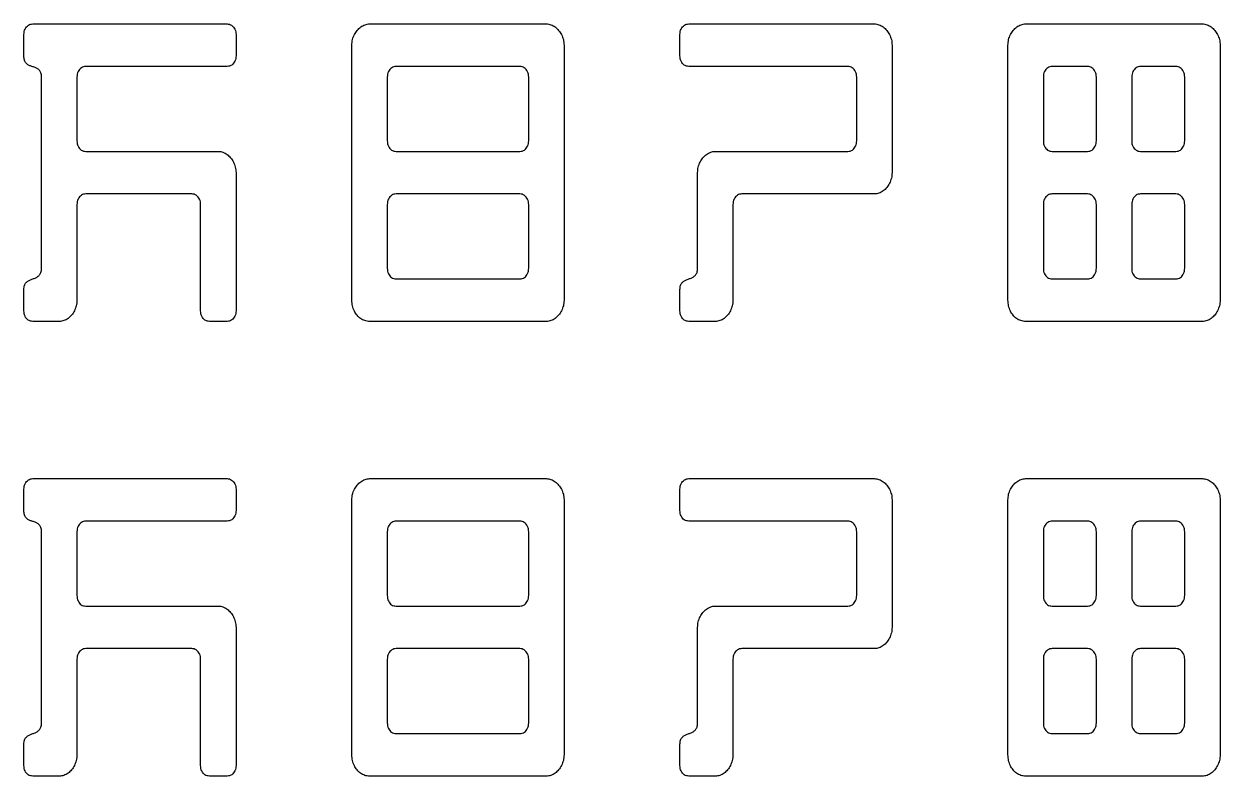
# Model space of a CAD drawing. Extents: x 7.2 to 83.4, y 7.2 to 40.5.
# Drawn here: x 45.7 to 54.49, y 17.75 to 23.28 of the extents above; entities that cross this region are included whole.
import ezdxf

# ---------------------------------------------------------------- set-up
doc = ezdxf.new("R2010")
doc.units = 0
doc.layers.add('Layer_1', color=7, linetype='CONTINUOUS')

msp = doc.modelspace()

# ---------------------------------------------------------------- linework, layer by layer
at = {"layer": 'Layer_1', "color": 7}
for p, q in [((45.766274, 23.276773), (47.195016, 23.276773)), ((48.241903, 23.276773), (49.540759, 23.276773)), ((50.587631, 23.276773), (51.95143, 23.276773)), ((53.063258, 23.276773), (54.362116, 23.276773)), ((45.701338, 23.042401), (45.701338, 23.198649)), ((47.259951, 23.198647), (47.259951, 23.042397)), ((48.112027, 21.245519), (48.112027, 23.120522)), ((49.67065, 23.120522), (49.67065, 21.245519)), ((50.522695, 23.042399), (50.522695, 23.198649)), ((52.081321, 23.120522), (52.081321, 22.183021)), ((52.933381, 21.245519), (52.933381, 23.120522)), ((54.492005, 23.120522), (54.492005, 21.245519)), ((47.195006, 22.964271), (46.15592, 22.964271)), ((49.345942, 22.964275), (48.43674, 22.964275)), ((51.756613, 22.964276), (50.587644, 22.964276)), ((53.517867, 22.964275), (53.258097, 22.964275)), ((54.167299, 22.964275), (53.907529, 22.964275)), ((45.83123, 21.479896), (45.83123, 22.886149)), ((46.090984, 22.886147), (46.090984, 22.417396)), ((48.371805, 22.886151), (48.371805, 22.4174)), ((49.410878, 22.417398), (49.410878, 22.886149)), ((51.821548, 22.417399), (51.821548, 22.88615)), ((53.193162, 22.886151), (53.193162, 22.4174)), ((53.582805, 22.417398), (53.582805, 22.886149)), ((53.842594, 22.886151), (53.842594, 22.4174)), ((54.232235, 22.417398), (54.232235, 22.886149)), ((46.15593, 22.339272), (47.130073, 22.339272)), ((48.436751, 22.339276), (49.345932, 22.339272)), ((50.782458, 22.339273), (51.7566, 22.339273)), ((53.258108, 22.339276), (53.517857, 22.339272)), ((53.907542, 22.339276), (54.167286, 22.339272)), ((47.259964, 22.183022), (47.259964, 21.167395)), ((50.652582, 21.479896), (50.652582, 22.183023)), ((46.935251, 22.02677), (46.155935, 22.02677)), ((49.345942, 22.026773), (48.43674, 22.026773)), ((51.95143, 22.026769), (50.977287, 22.026769)), ((53.517867, 22.026773), (53.258097, 22.026773)), ((54.167299, 22.026773), (53.907529, 22.026773)), ((46.091, 21.948646), (46.091, 21.24552)), ((47.000186, 21.167392), (47.000186, 21.948644)), ((48.371805, 21.948649), (48.371805, 21.479898)), ((49.410878, 21.479896), (49.410878, 21.948647)), ((50.912352, 21.948645), (50.912352, 21.245519)), ((53.193162, 21.948649), (53.193162, 21.479898)), ((53.582805, 21.479896), (53.582805, 21.948647)), ((53.842594, 21.948649), (53.842594, 21.479898)), ((54.232235, 21.479896), (54.232235, 21.948647)), ((48.436751, 21.401772), (49.345932, 21.40177)), ((53.258108, 21.401772), (53.517857, 21.40177)), ((53.907542, 21.401772), (54.167286, 21.40177)), ((45.701338, 21.167394), (45.701338, 21.323644)), ((50.52269, 21.167394), (50.52269, 21.323644)), ((45.961111, 21.089271), (45.766284, 21.08927)), ((47.195018, 21.089269), (47.065132, 21.089269)), ((49.540759, 21.08927), (48.241903, 21.08927)), ((50.78246, 21.08927), (50.587638, 21.08927)), ((54.362116, 21.08927), (53.063258, 21.08927)), ((45.766274, 19.933308), (47.195016, 19.933308)), ((48.241903, 19.933306), (49.540759, 19.933306)), ((50.587631, 19.933303), (51.95143, 19.933303)), ((53.063258, 19.933306), (54.362116, 19.933306)), ((45.701338, 19.698934), (45.701338, 19.855185)), ((47.259951, 19.855183), (47.259951, 19.698932)), ((50.522695, 19.698929), (50.522695, 19.85518)), ((48.112027, 17.902052), (48.112027, 19.777055)), ((49.67065, 19.777055), (49.67065, 17.902052)), ((52.081321, 19.777053), (52.081321, 18.839551)), ((52.933381, 17.902052), (52.933381, 19.777055)), ((54.492005, 19.777055), (54.492005, 17.902052)), ((47.195006, 19.620807), (46.15592, 19.620807)), ((49.345942, 19.620805), (48.43674, 19.620805)), ((51.756613, 19.620806), (50.587644, 19.620806)), ((53.517867, 19.620805), (53.258097, 19.620805)), ((54.167299, 19.620805), (53.907529, 19.620805)), ((45.83123, 18.136426), (45.83123, 19.542679)), ((46.090984, 19.54268), (46.090984, 19.073929)), ((48.371805, 19.542678), (48.371805, 19.073927)), ((49.410878, 19.073928), (49.410878, 19.542679)), ((51.821548, 19.073929), (51.821548, 19.54268)), ((53.193162, 19.542678), (53.193162, 19.073927)), ((53.582805, 19.073928), (53.582805, 19.542679)), ((53.842594, 19.542678), (53.842594, 19.073927)), ((54.232235, 19.073928), (54.232235, 19.542679)), ((46.15593, 18.995802), (47.130073, 18.995802)), ((48.436751, 18.995801), (49.345932, 18.995802)), ((50.782458, 18.995803), (51.7566, 18.995803)), ((53.258108, 18.995801), (53.517857, 18.995802)), ((53.907542, 18.995801), (54.167286, 18.995802)), ((47.259964, 18.839552), (47.259964, 17.823925)), ((50.652582, 18.136426), (50.652582, 18.839552)), ((46.935251, 18.6833), (46.155935, 18.6833)), ((49.345942, 18.683304), (48.43674, 18.683304)), ((51.95143, 18.6833), (50.977287, 18.6833)), ((53.517867, 18.683304), (53.258097, 18.683304)), ((54.167299, 18.683304), (53.907529, 18.683304)), ((46.091, 18.605173), (46.091, 17.902047)), ((47.000186, 17.823923), (47.000186, 18.605174)), ((48.371805, 18.605177), (48.371805, 18.136426)), ((49.410878, 18.136427), (49.410878, 18.605178)), ((50.912352, 18.605173), (50.912352, 17.902046)), ((53.193162, 18.605177), (53.193162, 18.136426)), ((53.582805, 18.136427), (53.582805, 18.605178)), ((53.842594, 18.605177), (53.842594, 18.136426)), ((54.232235, 18.136427), (54.232235, 18.605178)), ((48.436751, 18.058302), (49.345932, 18.058301)), ((53.258108, 18.058302), (53.517857, 18.058301)), ((53.907542, 18.058302), (54.167286, 18.058301)), ((45.701338, 17.823924), (45.701338, 17.980174)), ((50.52269, 17.823924), (50.52269, 17.980174)), ((45.961111, 17.745795), (45.766284, 17.7458)), ((47.195018, 17.745799), (47.065132, 17.745799)), ((49.540759, 17.7458), (48.241903, 17.7458)), ((50.78246, 17.745795), (50.587638, 17.7458)), ((54.362116, 17.7458), (53.063258, 17.7458))]:
    msp.add_line(p, q, dxfattribs=at)
for points, knots in [([(45.701338, 23.198649), (45.701705, 23.205846), (45.702408, 23.219657), (45.709065, 23.239029), (45.71983, 23.255064), (45.733372, 23.267372), (45.749237, 23.275421), (45.760585, 23.276322), (45.766274, 23.276773)], [0, 0, 0, 0, 0.021537, 0.041326, 0.060582, 0.078886, 0.095777, 0.112756, 0.112756, 0.112756, 0.112756]), ([(47.195016, 23.276773), (47.200712, 23.276291), (47.21213, 23.275326), (47.228032, 23.266775), (47.241403, 23.25382), (47.252037, 23.237585), (47.25882, 23.218718), (47.259568, 23.20544), (47.259951, 23.198647)], [0, 0, 0, 0, 0.016996, 0.034068, 0.052834, 0.072429, 0.091834, 0.112157, 0.112157, 0.112157, 0.112157]), ([(48.112027, 23.120522), (48.112234, 23.127455), (48.112641, 23.141134), (48.11618, 23.161194), (48.121629, 23.180439), (48.129926, 23.198123), (48.139344, 23.214534), (48.150387, 23.229498), (48.162893, 23.242852), (48.176836, 23.254427), (48.19205, 23.263555), (48.207743, 23.27126), (48.224619, 23.275918), (48.236125, 23.276487), (48.241903, 23.276773)], [0, 0, 0, 0, 0.020783, 0.041005, 0.060942, 0.0806, 0.099431, 0.117644, 0.136253, 0.154201, 0.171804, 0.189364, 0.206532, 0.223848, 0.223848, 0.223848, 0.223848]), ([(49.540759, 23.276773), (49.546536, 23.276488), (49.558042, 23.275919), (49.574916, 23.271257), (49.590591, 23.26358), (49.605672, 23.254465), (49.61937, 23.242937), (49.631207, 23.229166), (49.642802, 23.214699), (49.652285, 23.19822), (49.65977, 23.180222), (49.666152, 23.161284), (49.669949, 23.141152), (49.670415, 23.127455), (49.67065, 23.120522)], [0, 0, 0, 0, 0.017315, 0.034483, 0.052044, 0.069553, 0.087241, 0.105468, 0.123954, 0.142785, 0.162261, 0.182366, 0.202649, 0.223438, 0.223438, 0.223438, 0.223438]), ([(50.522695, 23.198649), (50.523062, 23.205846), (50.523765, 23.219657), (50.530422, 23.239029), (50.541187, 23.255064), (50.554729, 23.267372), (50.570594, 23.275421), (50.581942, 23.276322), (50.587631, 23.276773)], [0, 0, 0, 0, 0.021537, 0.041326, 0.060582, 0.078886, 0.095777, 0.112756, 0.112756, 0.112756, 0.112756]), ([(51.95143, 23.276773), (51.957207, 23.276488), (51.968713, 23.275919), (51.985585, 23.271257), (52.00126, 23.263579), (52.01634, 23.254465), (52.03004, 23.242937), (52.041878, 23.229166), (52.053472, 23.214699), (52.062956, 23.19822), (52.070441, 23.180222), (52.076822, 23.161284), (52.08062, 23.141152), (52.081085, 23.127455), (52.081321, 23.120522)], [0, 0, 0, 0, 0.017314, 0.034482, 0.052042, 0.069551, 0.08724, 0.105467, 0.123954, 0.142785, 0.16226, 0.182365, 0.202648, 0.223437, 0.223437, 0.223437, 0.223437]), ([(52.933381, 23.120522), (52.933588, 23.127455), (52.933995, 23.141134), (52.937535, 23.161194), (52.942983, 23.180439), (52.95128, 23.198123), (52.960698, 23.214534), (52.971741, 23.229498), (52.984248, 23.242852), (52.998191, 23.254427), (53.013406, 23.263554), (53.0291, 23.27126), (53.045975, 23.275918), (53.05748, 23.276487), (53.063258, 23.276773)], [0, 0, 0, 0, 0.020783, 0.041005, 0.060942, 0.0806, 0.099431, 0.117644, 0.136253, 0.154202, 0.171806, 0.189366, 0.206533, 0.223848, 0.223848, 0.223848, 0.223848]), ([(54.362116, 23.276773), (54.367893, 23.276488), (54.379399, 23.275919), (54.396272, 23.271257), (54.411946, 23.263579), (54.427026, 23.254465), (54.440725, 23.242937), (54.452561, 23.229166), (54.464156, 23.214699), (54.47364, 23.19822), (54.481124, 23.180222), (54.487506, 23.161284), (54.491304, 23.141152), (54.491769, 23.127455), (54.492005, 23.120522)], [0, 0, 0, 0, 0.017314, 0.034482, 0.052042, 0.069551, 0.087239, 0.105466, 0.123952, 0.142783, 0.162258, 0.182364, 0.202646, 0.223436, 0.223436, 0.223436, 0.223436]), ([(45.83123, 22.886149), (45.831041, 22.891855), (45.830696, 22.902304), (45.827619, 22.916623), (45.821412, 22.927544), (45.814802, 22.936694), (45.806923, 22.944229), (45.797637, 22.949777), (45.787998, 22.955005), (45.777443, 22.959163), (45.766204, 22.961677), (45.755237, 22.965192), (45.744763, 22.969317), (45.734588, 22.97372), (45.725597, 22.980264), (45.717496, 22.988108), (45.709602, 22.997283), (45.704793, 23.009953), (45.701782, 23.025208), (45.701494, 23.036369), (45.701338, 23.042401)], [0, 0, 0, 0, 0.017127, 0.031368, 0.043354, 0.054506, 0.065191, 0.075763, 0.086843, 0.09809, 0.109645, 0.121347, 0.132594, 0.143438, 0.154484, 0.165697, 0.177307, 0.190402, 0.205762, 0.223829, 0.223829, 0.223829, 0.223829]), ([(47.259951, 23.042397), (47.259591, 23.035609), (47.258888, 23.022373), (47.252479, 23.003555), (47.242433, 22.987213), (47.229277, 22.974076), (47.212894, 22.965631), (47.201038, 22.96473), (47.195006, 22.964271)], [0, 0, 0, 0, 0.020311, 0.039608, 0.058904, 0.077427, 0.094801, 0.112798, 0.112798, 0.112798, 0.112798]), ([(50.587644, 22.964276), (50.581619, 22.964706), (50.569833, 22.965547), (50.553496, 22.973488), (50.540156, 22.985972), (50.529988, 23.002124), (50.523701, 23.021437), (50.52304, 23.035207), (50.522695, 23.042399)], [0, 0, 0, 0, 0.017981, 0.035178, 0.053234, 0.072185, 0.091868, 0.113395, 0.113395, 0.113395, 0.113395]), ([(46.15592, 22.964271), (46.150232, 22.963819), (46.138886, 22.962918), (46.123021, 22.954869), (46.109477, 22.942564), (46.098711, 22.926527), (46.092054, 22.907156), (46.091351, 22.893345), (46.090984, 22.886147)], [0, 0, 0, 0, 0.016976, 0.033867, 0.052173, 0.071429, 0.091218, 0.112755, 0.112755, 0.112755, 0.112755]), ([(48.43674, 22.964275), (48.431053, 22.963823), (48.419706, 22.962922), (48.403842, 22.954872), (48.390297, 22.942567), (48.379531, 22.926531), (48.372874, 22.907159), (48.372171, 22.893349), (48.371805, 22.886151)], [0, 0, 0, 0, 0.016976, 0.033867, 0.052173, 0.071429, 0.091218, 0.112755, 0.112755, 0.112755, 0.112755]), ([(49.410878, 22.886149), (49.410495, 22.892942), (49.409746, 22.90622), (49.402964, 22.925087), (49.392329, 22.94132), (49.378961, 22.954278), (49.363059, 22.962828), (49.35164, 22.963793), (49.345942, 22.964275)], [0, 0, 0, 0, 0.020323, 0.039727, 0.059323, 0.078086, 0.095158, 0.112157, 0.112157, 0.112157, 0.112157]), ([(51.821548, 22.88615), (51.821165, 22.892943), (51.820417, 22.906221), (51.813635, 22.925088), (51.803, 22.941321), (51.789632, 22.954278), (51.77373, 22.962829), (51.76231, 22.963794), (51.756613, 22.964276)], [0, 0, 0, 0, 0.020323, 0.039727, 0.059323, 0.078086, 0.095158, 0.112157, 0.112157, 0.112157, 0.112157]), ([(53.258097, 22.964275), (53.25241, 22.963823), (53.241063, 22.962922), (53.225198, 22.954872), (53.211654, 22.942567), (53.200888, 22.926531), (53.194231, 22.907159), (53.193528, 22.893349), (53.193162, 22.886151)], [0, 0, 0, 0, 0.016976, 0.033867, 0.052173, 0.071429, 0.091218, 0.112755, 0.112755, 0.112755, 0.112755]), ([(53.582805, 22.886149), (53.582423, 22.892942), (53.581674, 22.90622), (53.574892, 22.925087), (53.564257, 22.94132), (53.550889, 22.954278), (53.534986, 22.962828), (53.523565, 22.963793), (53.517867, 22.964275)], [0, 0, 0, 0, 0.020323, 0.039727, 0.059323, 0.078086, 0.095159, 0.11216, 0.11216, 0.11216, 0.11216]), ([(53.907529, 22.964275), (53.901841, 22.963823), (53.890494, 22.962922), (53.874629, 22.954873), (53.861086, 22.942567), (53.85032, 22.926531), (53.843663, 22.907159), (53.84296, 22.893349), (53.842594, 22.886151)], [0, 0, 0, 0, 0.016977, 0.033868, 0.052173, 0.071429, 0.091218, 0.112755, 0.112755, 0.112755, 0.112755]), ([(54.232235, 22.886149), (54.231852, 22.892942), (54.231103, 22.90622), (54.224321, 22.925087), (54.213686, 22.94132), (54.200318, 22.954278), (54.184416, 22.962828), (54.172997, 22.963793), (54.167299, 22.964275)], [0, 0, 0, 0, 0.020323, 0.039727, 0.059323, 0.078086, 0.095158, 0.112157, 0.112157, 0.112157, 0.112157]), ([(46.090984, 22.417396), (46.091329, 22.410204), (46.09199, 22.396435), (46.098277, 22.377121), (46.108445, 22.360969), (46.121786, 22.348485), (46.138122, 22.340544), (46.149907, 22.339702), (46.15593, 22.339272)], [0, 0, 0, 0, 0.021526, 0.041209, 0.060161, 0.078218, 0.095414, 0.113392, 0.113392, 0.113392, 0.113392]), ([(48.371805, 22.4174), (48.37215, 22.410208), (48.37281, 22.396438), (48.379097, 22.377125), (48.389266, 22.360972), (48.402606, 22.348489), (48.418942, 22.340548), (48.430727, 22.339706), (48.436751, 22.339276)], [0, 0, 0, 0, 0.021526, 0.041209, 0.060161, 0.078218, 0.095414, 0.113392, 0.113392, 0.113392, 0.113392]), ([(49.345932, 22.339272), (49.351965, 22.339731), (49.363822, 22.340632), (49.380206, 22.349076), (49.39336, 22.362215), (49.403405, 22.378557), (49.409814, 22.397375), (49.410517, 22.410611), (49.410878, 22.417398)], [0, 0, 0, 0, 0.017999, 0.035373, 0.053894, 0.073191, 0.092488, 0.112799, 0.112799, 0.112799, 0.112799]), ([(51.7566, 22.339273), (51.762633, 22.339732), (51.774491, 22.340633), (51.790875, 22.349077), (51.804031, 22.362216), (51.814076, 22.378558), (51.820485, 22.397376), (51.821188, 22.410612), (51.821548, 22.417399)], [0, 0, 0, 0, 0.018, 0.035374, 0.053896, 0.073193, 0.09249, 0.112801, 0.112801, 0.112801, 0.112801]), ([(53.193162, 22.4174), (53.193507, 22.410208), (53.194167, 22.396438), (53.200454, 22.377125), (53.210623, 22.360972), (53.223963, 22.348489), (53.240299, 22.340548), (53.252084, 22.339706), (53.258108, 22.339276)], [0, 0, 0, 0, 0.021526, 0.041209, 0.060161, 0.078218, 0.095414, 0.113392, 0.113392, 0.113392, 0.113392]), ([(53.517857, 22.339272), (53.52389, 22.339731), (53.535748, 22.340632), (53.552132, 22.349076), (53.565288, 22.362215), (53.575333, 22.378557), (53.581742, 22.397375), (53.582445, 22.410611), (53.582805, 22.417398)], [0, 0, 0, 0, 0.018, 0.035374, 0.053896, 0.073193, 0.09249, 0.112801, 0.112801, 0.112801, 0.112801]), ([(53.842594, 22.4174), (53.842939, 22.410208), (53.843599, 22.396438), (53.849886, 22.377125), (53.860054, 22.360972), (53.873395, 22.348489), (53.889732, 22.340547), (53.901518, 22.339706), (53.907542, 22.339276)], [0, 0, 0, 0, 0.021526, 0.041209, 0.060161, 0.078218, 0.095415, 0.113395, 0.113395, 0.113395, 0.113395]), ([(54.167286, 22.339272), (54.17332, 22.339731), (54.185177, 22.340632), (54.201561, 22.349076), (54.214717, 22.362215), (54.224762, 22.378557), (54.231171, 22.397375), (54.231874, 22.410611), (54.232235, 22.417398)], [0, 0, 0, 0, 0.018, 0.035374, 0.053896, 0.073193, 0.09249, 0.112801, 0.112801, 0.112801, 0.112801]), ([(47.130073, 22.339272), (47.13585, 22.338987), (47.147356, 22.338418), (47.16423, 22.333756), (47.179905, 22.326079), (47.194986, 22.316965), (47.208684, 22.305437), (47.220521, 22.291665), (47.232115, 22.277198), (47.241599, 22.260719), (47.249084, 22.242721), (47.255465, 22.223784), (47.259263, 22.203651), (47.259729, 22.189955), (47.259964, 22.183022)], [0, 0, 0, 0, 0.017315, 0.034483, 0.052044, 0.069553, 0.087241, 0.105468, 0.123954, 0.142785, 0.162261, 0.182366, 0.202649, 0.223438, 0.223438, 0.223438, 0.223438]), ([(50.652582, 22.183023), (50.652788, 22.189956), (50.653195, 22.203635), (50.656735, 22.223695), (50.662183, 22.242939), (50.670481, 22.260623), (50.679899, 22.277035), (50.690942, 22.291998), (50.703448, 22.305352), (50.717391, 22.316927), (50.732606, 22.326055), (50.7483, 22.33376), (50.765175, 22.338418), (50.77668, 22.338988), (50.782458, 22.339273)], [0, 0, 0, 0, 0.020783, 0.041005, 0.060942, 0.0806, 0.099431, 0.117644, 0.136253, 0.154202, 0.171806, 0.189366, 0.206533, 0.223848, 0.223848, 0.223848, 0.223848]), ([(52.081321, 22.183021), (52.081085, 22.176088), (52.080619, 22.162392), (52.076826, 22.142257), (52.070415, 22.123289), (52.062922, 22.105115), (52.053357, 22.088323), (52.042273, 22.073242), (52.029857, 22.059891), (52.016186, 22.0485), (52.001592, 22.038529), (51.985454, 22.031832), (51.968679, 22.027522), (51.957206, 22.027021), (51.95143, 22.026769)], [0, 0, 0, 0, 0.020789, 0.041072, 0.061177, 0.080776, 0.09996, 0.11899, 0.136814, 0.154503, 0.172308, 0.189592, 0.206657, 0.223961, 0.223961, 0.223961, 0.223961]), ([(46.155935, 22.02677), (46.150248, 22.026318), (46.138901, 22.025418), (46.123037, 22.017368), (46.109492, 22.005063), (46.098726, 21.989026), (46.092069, 21.969655), (46.091366, 21.955844), (46.091, 21.948646)], [0, 0, 0, 0, 0.016976, 0.033867, 0.052173, 0.071429, 0.091218, 0.112755, 0.112755, 0.112755, 0.112755]), ([(47.000186, 21.948644), (46.999803, 21.955437), (46.999055, 21.968715), (46.992273, 21.987582), (46.981638, 22.003815), (46.96827, 22.016773), (46.952368, 22.025323), (46.940948, 22.026288), (46.935251, 22.02677)], [0, 0, 0, 0, 0.020323, 0.039727, 0.059323, 0.078087, 0.095158, 0.112157, 0.112157, 0.112157, 0.112157]), ([(48.43674, 22.026773), (48.431053, 22.026322), (48.419706, 22.025421), (48.403842, 22.017371), (48.390297, 22.005066), (48.379531, 21.98903), (48.372874, 21.969658), (48.372171, 21.955847), (48.371805, 21.948649)], [0, 0, 0, 0, 0.016976, 0.033867, 0.052173, 0.071429, 0.091218, 0.112755, 0.112755, 0.112755, 0.112755]), ([(49.410878, 21.948647), (49.410495, 21.95544), (49.409746, 21.968718), (49.402964, 21.987585), (49.392329, 22.003818), (49.378961, 22.016776), (49.363059, 22.025326), (49.35164, 22.026292), (49.345942, 22.026773)], [0, 0, 0, 0, 0.020323, 0.039727, 0.059323, 0.078087, 0.095158, 0.112157, 0.112157, 0.112157, 0.112157]), ([(50.977287, 22.026769), (50.9716, 22.026317), (50.960253, 22.025416), (50.944388, 22.017367), (50.930844, 22.005062), (50.920078, 21.989025), (50.913421, 21.969654), (50.912718, 21.955843), (50.912352, 21.948645)], [0, 0, 0, 0, 0.016976, 0.033867, 0.052173, 0.071429, 0.091218, 0.112755, 0.112755, 0.112755, 0.112755]), ([(53.258097, 22.026773), (53.25241, 22.026322), (53.241063, 22.025421), (53.225198, 22.017371), (53.211654, 22.005066), (53.200888, 21.98903), (53.194231, 21.969658), (53.193528, 21.955847), (53.193162, 21.948649)], [0, 0, 0, 0, 0.016976, 0.033867, 0.052173, 0.071429, 0.091218, 0.112755, 0.112755, 0.112755, 0.112755]), ([(53.582805, 21.948647), (53.582423, 21.95544), (53.581674, 21.968718), (53.574892, 21.987585), (53.564257, 22.003818), (53.550889, 22.016776), (53.534986, 22.025326), (53.523565, 22.026292), (53.517867, 22.026773)], [0, 0, 0, 0, 0.020323, 0.039727, 0.059323, 0.078087, 0.095159, 0.11216, 0.11216, 0.11216, 0.11216]), ([(53.907529, 22.026773), (53.901841, 22.026322), (53.890494, 22.025421), (53.874629, 22.017371), (53.861086, 22.005065), (53.85032, 21.98903), (53.843663, 21.969658), (53.84296, 21.955847), (53.842594, 21.948649)], [0, 0, 0, 0, 0.016977, 0.033868, 0.052173, 0.071429, 0.091218, 0.112755, 0.112755, 0.112755, 0.112755]), ([(54.232235, 21.948647), (54.231852, 21.95544), (54.231103, 21.968718), (54.224321, 21.987585), (54.213686, 22.003818), (54.200318, 22.016776), (54.184416, 22.025326), (54.172997, 22.026292), (54.167299, 22.026773)], [0, 0, 0, 0, 0.020323, 0.039727, 0.059323, 0.078087, 0.095158, 0.112157, 0.112157, 0.112157, 0.112157]), ([(45.701338, 21.323644), (45.7015, 21.329177), (45.701799, 21.339438), (45.704768, 21.35353), (45.709871, 21.365288), (45.717471, 21.374274), (45.725568, 21.382167), (45.734756, 21.38855), (45.744659, 21.393803), (45.755172, 21.398346), (45.766295, 21.401769), (45.777419, 21.405194), (45.787927, 21.409743), (45.797817, 21.414959), (45.806864, 21.421335), (45.814729, 21.429191), (45.821541, 21.438575), (45.82748, 21.449858), (45.83069, 21.464088), (45.831041, 21.474366), (45.83123, 21.479896)], [0, 0, 0, 0, 0.016579, 0.030744, 0.042969, 0.054571, 0.065785, 0.07684, 0.087983, 0.099384, 0.111133, 0.122876, 0.134277, 0.145425, 0.156377, 0.167345, 0.178608, 0.191075, 0.205316, 0.221902, 0.221902, 0.221902, 0.221902]), ([(48.371805, 21.479898), (48.37215, 21.472706), (48.37281, 21.458937), (48.379097, 21.439624), (48.389266, 21.423471), (48.402606, 21.410986), (48.418942, 21.403043), (48.430727, 21.402202), (48.436751, 21.401772)], [0, 0, 0, 0, 0.021526, 0.041209, 0.060161, 0.078219, 0.095416, 0.113394, 0.113394, 0.113394, 0.113394]), ([(49.345932, 21.40177), (49.351965, 21.402229), (49.363822, 21.40313), (49.380206, 21.411574), (49.39336, 21.424713), (49.403405, 21.441055), (49.409814, 21.459873), (49.410517, 21.473109), (49.410878, 21.479896)], [0, 0, 0, 0, 0.017999, 0.035373, 0.053894, 0.073191, 0.092488, 0.112799, 0.112799, 0.112799, 0.112799]), ([(50.52269, 21.323644), (50.522852, 21.329177), (50.523151, 21.339438), (50.52612, 21.35353), (50.531223, 21.365288), (50.538823, 21.374274), (50.54692, 21.382167), (50.556108, 21.38855), (50.566011, 21.393803), (50.576524, 21.398346), (50.587647, 21.401769), (50.598771, 21.405194), (50.609279, 21.409743), (50.619169, 21.414959), (50.628215, 21.421335), (50.636081, 21.429191), (50.642893, 21.438575), (50.648832, 21.449858), (50.652042, 21.464088), (50.652393, 21.474366), (50.652582, 21.479896)], [0, 0, 0, 0, 0.016579, 0.030744, 0.042969, 0.054571, 0.065785, 0.07684, 0.087983, 0.099384, 0.111133, 0.122876, 0.134277, 0.145425, 0.156377, 0.167345, 0.178608, 0.191075, 0.205316, 0.221902, 0.221902, 0.221902, 0.221902]), ([(53.193162, 21.479898), (53.193507, 21.472706), (53.194167, 21.458937), (53.200454, 21.439624), (53.210623, 21.423471), (53.223963, 21.410986), (53.240299, 21.403043), (53.252084, 21.402202), (53.258108, 21.401772)], [0, 0, 0, 0, 0.021526, 0.041209, 0.060161, 0.078219, 0.095416, 0.113394, 0.113394, 0.113394, 0.113394]), ([(53.517857, 21.40177), (53.52389, 21.402229), (53.535748, 21.40313), (53.552132, 21.411574), (53.565288, 21.424713), (53.575333, 21.441055), (53.581742, 21.459873), (53.582445, 21.473109), (53.582805, 21.479896)], [0, 0, 0, 0, 0.018, 0.035374, 0.053896, 0.073193, 0.09249, 0.112801, 0.112801, 0.112801, 0.112801]), ([(53.842594, 21.479898), (53.842939, 21.472706), (53.843599, 21.458937), (53.849886, 21.439624), (53.860055, 21.423471), (53.873395, 21.410986), (53.889732, 21.403043), (53.901518, 21.402202), (53.907542, 21.401772)], [0, 0, 0, 0, 0.021526, 0.041209, 0.060161, 0.078219, 0.095417, 0.113396, 0.113396, 0.113396, 0.113396]), ([(54.167286, 21.40177), (54.17332, 21.402229), (54.185177, 21.40313), (54.201561, 21.411574), (54.214717, 21.424713), (54.224762, 21.441055), (54.231171, 21.459873), (54.231874, 21.473109), (54.232235, 21.479896)], [0, 0, 0, 0, 0.018, 0.035374, 0.053896, 0.073193, 0.09249, 0.112801, 0.112801, 0.112801, 0.112801]), ([(46.091, 21.24552), (46.090764, 21.238587), (46.090298, 21.224891), (46.086505, 21.204757), (46.080094, 21.185788), (46.072601, 21.167615), (46.063036, 21.150823), (46.051952, 21.135742), (46.039537, 21.12239), (46.025866, 21.111), (46.011273, 21.101028), (45.995135, 21.094333), (45.978361, 21.090024), (45.966887, 21.089523), (45.961111, 21.089271)], [0, 0, 0, 0, 0.020789, 0.041072, 0.061177, 0.080776, 0.09996, 0.11899, 0.136814, 0.154502, 0.172306, 0.189589, 0.206654, 0.223958, 0.223958, 0.223958, 0.223958]), ([(48.241903, 21.08927), (48.235903, 21.089523), (48.223987, 21.090027), (48.206531, 21.094311), (48.190061, 21.10095), (48.175058, 21.110268), (48.161397, 21.121326), (48.149184, 21.134303), (48.138443, 21.149027), (48.129313, 21.165442), (48.121599, 21.183519), (48.116163, 21.203221), (48.112646, 21.2241), (48.112235, 21.238316), (48.112027, 21.245519)], [0, 0, 0, 0, 0.017978, 0.035702, 0.053609, 0.071047, 0.088476, 0.106205, 0.124349, 0.143012, 0.162445, 0.183163, 0.204188, 0.225784, 0.225784, 0.225784, 0.225784]), ([(49.67065, 21.245519), (49.670414, 21.238586), (49.669948, 21.22489), (49.666155, 21.204755), (49.659745, 21.185787), (49.652251, 21.167613), (49.642686, 21.150821), (49.631602, 21.13574), (49.619187, 21.122389), (49.605516, 21.110999), (49.590924, 21.101026), (49.574785, 21.094331), (49.55801, 21.090023), (49.546536, 21.089522), (49.540759, 21.08927)], [0, 0, 0, 0, 0.020789, 0.041072, 0.061177, 0.080776, 0.09996, 0.11899, 0.136814, 0.154502, 0.172306, 0.189589, 0.206655, 0.22396, 0.22396, 0.22396, 0.22396]), ([(50.912352, 21.245519), (50.912116, 21.238586), (50.91165, 21.22489), (50.907856, 21.204755), (50.901446, 21.185787), (50.893953, 21.167613), (50.884388, 21.150821), (50.873303, 21.13574), (50.860888, 21.122389), (50.847217, 21.110999), (50.832625, 21.101026), (50.816486, 21.094331), (50.799711, 21.090023), (50.788237, 21.089522), (50.78246, 21.08927)], [0, 0, 0, 0, 0.020789, 0.041072, 0.061177, 0.080776, 0.09996, 0.11899, 0.136814, 0.154502, 0.172306, 0.189589, 0.206655, 0.22396, 0.22396, 0.22396, 0.22396]), ([(53.063258, 21.08927), (53.057258, 21.089523), (53.045342, 21.090027), (53.027887, 21.094311), (53.011416, 21.100949), (52.996413, 21.110268), (52.982752, 21.121326), (52.970541, 21.134304), (52.9598, 21.149027), (52.950669, 21.165443), (52.942953, 21.183519), (52.937517, 21.203221), (52.934, 21.2241), (52.93359, 21.238316), (52.933381, 21.245519)], [0, 0, 0, 0, 0.017977, 0.035701, 0.053609, 0.071046, 0.088475, 0.106203, 0.124347, 0.14301, 0.162445, 0.183162, 0.204188, 0.225783, 0.225783, 0.225783, 0.225783]), ([(54.492005, 21.245519), (54.491769, 21.238586), (54.491303, 21.22489), (54.487509, 21.204755), (54.481099, 21.185787), (54.473606, 21.167613), (54.464041, 21.150821), (54.452956, 21.13574), (54.440541, 21.122389), (54.42687, 21.110999), (54.412278, 21.101027), (54.39614, 21.094332), (54.379365, 21.090023), (54.367892, 21.089522), (54.362116, 21.08927)], [0, 0, 0, 0, 0.020789, 0.041072, 0.061177, 0.080776, 0.09996, 0.11899, 0.136814, 0.154502, 0.172306, 0.189589, 0.206654, 0.223958, 0.223958, 0.223958, 0.223958]), ([(45.766284, 21.08927), (45.76026, 21.0897), (45.748474, 21.090541), (45.732138, 21.098482), (45.718799, 21.110967), (45.708631, 21.127118), (45.702344, 21.146432), (45.701683, 21.160201), (45.701338, 21.167394)], [0, 0, 0, 0, 0.017981, 0.035177, 0.053232, 0.072183, 0.091866, 0.113393, 0.113393, 0.113393, 0.113393]), ([(47.065132, 21.089269), (47.059108, 21.089699), (47.047322, 21.09054), (47.030985, 21.098481), (47.017647, 21.110966), (47.007479, 21.127117), (47.001192, 21.14643), (47.000531, 21.1602), (47.000186, 21.167392)], [0, 0, 0, 0, 0.017981, 0.035177, 0.053232, 0.072183, 0.091866, 0.113393, 0.113393, 0.113393, 0.113393]), ([(47.259964, 21.167395), (47.259604, 21.160607), (47.258901, 21.147371), (47.252492, 21.128553), (47.242446, 21.112211), (47.22929, 21.099073), (47.212907, 21.090628), (47.201051, 21.089727), (47.195018, 21.089269)], [0, 0, 0, 0, 0.020311, 0.039608, 0.058904, 0.077427, 0.094801, 0.112798, 0.112798, 0.112798, 0.112798]), ([(50.587638, 21.08927), (50.581614, 21.0897), (50.569828, 21.090541), (50.553491, 21.098482), (50.540151, 21.110967), (50.529982, 21.127118), (50.523696, 21.146432), (50.523035, 21.160201), (50.52269, 21.167394)], [0, 0, 0, 0, 0.017981, 0.035178, 0.053234, 0.072185, 0.091868, 0.113395, 0.113395, 0.113395, 0.113395]), ([(45.701338, 19.855185), (45.701705, 19.862382), (45.702408, 19.876193), (45.709065, 19.895565), (45.71983, 19.9116), (45.733372, 19.923907), (45.749237, 19.931956), (45.760585, 19.932857), (45.766274, 19.933308)], [0, 0, 0, 0, 0.021537, 0.041326, 0.060582, 0.078886, 0.095777, 0.112756, 0.112756, 0.112756, 0.112756]), ([(47.195016, 19.933308), (47.200712, 19.932827), (47.21213, 19.931861), (47.228032, 19.92331), (47.241403, 19.910355), (47.252037, 19.89412), (47.25882, 19.875254), (47.259568, 19.861975), (47.259951, 19.855183)], [0, 0, 0, 0, 0.016996, 0.034068, 0.052834, 0.072429, 0.091834, 0.112156, 0.112156, 0.112156, 0.112156]), ([(48.112027, 19.777055), (48.112234, 19.783988), (48.112641, 19.797667), (48.11618, 19.817727), (48.121629, 19.836972), (48.129926, 19.854656), (48.139344, 19.871067), (48.150387, 19.886031), (48.162893, 19.899385), (48.176836, 19.91096), (48.19205, 19.920088), (48.207743, 19.927793), (48.224619, 19.932451), (48.236125, 19.93302), (48.241903, 19.933306)], [0, 0, 0, 0, 0.020783, 0.041005, 0.060942, 0.0806, 0.099431, 0.117644, 0.136253, 0.154201, 0.171804, 0.189364, 0.206532, 0.223848, 0.223848, 0.223848, 0.223848]), ([(49.540759, 19.933306), (49.546536, 19.93302), (49.558042, 19.932452), (49.574916, 19.92779), (49.590591, 19.920113), (49.605672, 19.910998), (49.61937, 19.89947), (49.631207, 19.885699), (49.642802, 19.871232), (49.652285, 19.854753), (49.65977, 19.836755), (49.666152, 19.817817), (49.669949, 19.797685), (49.670415, 19.783988), (49.67065, 19.777055)], [0, 0, 0, 0, 0.017315, 0.034483, 0.052044, 0.069553, 0.087241, 0.105468, 0.123954, 0.142785, 0.162261, 0.182366, 0.202649, 0.223438, 0.223438, 0.223438, 0.223438]), ([(50.522695, 19.85518), (50.523062, 19.862377), (50.523765, 19.876188), (50.530422, 19.89556), (50.541187, 19.911595), (50.554729, 19.923902), (50.570594, 19.931951), (50.581942, 19.932852), (50.587631, 19.933303)], [0, 0, 0, 0, 0.021537, 0.041326, 0.060582, 0.078886, 0.095777, 0.112756, 0.112756, 0.112756, 0.112756]), ([(51.95143, 19.933303), (51.957207, 19.933018), (51.968713, 19.932449), (51.985585, 19.927787), (52.00126, 19.92011), (52.01634, 19.910996), (52.03004, 19.899467), (52.041878, 19.885697), (52.053472, 19.87123), (52.062956, 19.854751), (52.070441, 19.836752), (52.076822, 19.817815), (52.08062, 19.797683), (52.081085, 19.783986), (52.081321, 19.777053)], [0, 0, 0, 0, 0.017314, 0.034482, 0.052042, 0.069551, 0.08724, 0.105467, 0.123954, 0.142785, 0.16226, 0.182365, 0.202648, 0.223437, 0.223437, 0.223437, 0.223437]), ([(52.933381, 19.777055), (52.933588, 19.783988), (52.933995, 19.797667), (52.937535, 19.817727), (52.942983, 19.836972), (52.95128, 19.854656), (52.960698, 19.871067), (52.971741, 19.886031), (52.984248, 19.899385), (52.998191, 19.91096), (53.013406, 19.920087), (53.0291, 19.927793), (53.045975, 19.932451), (53.05748, 19.93302), (53.063258, 19.933306)], [0, 0, 0, 0, 0.020783, 0.041005, 0.060942, 0.0806, 0.099431, 0.117644, 0.136253, 0.154202, 0.171806, 0.189366, 0.206533, 0.223848, 0.223848, 0.223848, 0.223848]), ([(54.362116, 19.933306), (54.367893, 19.93302), (54.379399, 19.932452), (54.396272, 19.92779), (54.411946, 19.920112), (54.427026, 19.910998), (54.440725, 19.89947), (54.452561, 19.885699), (54.464156, 19.871232), (54.47364, 19.854753), (54.481124, 19.836755), (54.487506, 19.817817), (54.491304, 19.797685), (54.491769, 19.783988), (54.492005, 19.777055)], [0, 0, 0, 0, 0.017314, 0.034482, 0.052042, 0.069551, 0.087239, 0.105466, 0.123952, 0.142783, 0.162258, 0.182364, 0.202646, 0.223436, 0.223436, 0.223436, 0.223436]), ([(45.83123, 19.542679), (45.831041, 19.548384), (45.830696, 19.558834), (45.827619, 19.573153), (45.821412, 19.584074), (45.814801, 19.593225), (45.806923, 19.60076), (45.797638, 19.60631), (45.787998, 19.611536), (45.777443, 19.615695), (45.766204, 19.61821), (45.755237, 19.621725), (45.744763, 19.62585), (45.734588, 19.630253), (45.725596, 19.636795), (45.717496, 19.64464), (45.709603, 19.653816), (45.704793, 19.666486), (45.701782, 19.681741), (45.701494, 19.692902), (45.701338, 19.698934)], [0, 0, 0, 0, 0.017127, 0.031368, 0.043354, 0.054507, 0.065192, 0.075765, 0.086844, 0.098091, 0.109647, 0.121348, 0.132596, 0.143439, 0.154484, 0.165698, 0.177309, 0.190404, 0.205764, 0.223831, 0.223831, 0.223831, 0.223831]), ([(47.259951, 19.698932), (47.259591, 19.692145), (47.258888, 19.678909), (47.252479, 19.660091), (47.242433, 19.643749), (47.229277, 19.630611), (47.212894, 19.622166), (47.201038, 19.621265), (47.195006, 19.620807)], [0, 0, 0, 0, 0.020311, 0.039608, 0.058904, 0.077427, 0.094801, 0.112798, 0.112798, 0.112798, 0.112798]), ([(50.587644, 19.620806), (50.581619, 19.621236), (50.569833, 19.622077), (50.553496, 19.630018), (50.540156, 19.642502), (50.529988, 19.658654), (50.523701, 19.677967), (50.52304, 19.691737), (50.522695, 19.698929)], [0, 0, 0, 0, 0.017981, 0.035178, 0.053234, 0.072185, 0.091868, 0.113395, 0.113395, 0.113395, 0.113395]), ([(46.15592, 19.620807), (46.150232, 19.620355), (46.138885, 19.619454), (46.123021, 19.611403), (46.109477, 19.599096), (46.098711, 19.58306), (46.092054, 19.563688), (46.091351, 19.549877), (46.090984, 19.54268)], [0, 0, 0, 0, 0.016976, 0.033867, 0.052175, 0.07143, 0.091219, 0.112757, 0.112757, 0.112757, 0.112757]), ([(48.43674, 19.620805), (48.431053, 19.620354), (48.419706, 19.619452), (48.403841, 19.611401), (48.390298, 19.599095), (48.379531, 19.583059), (48.372874, 19.563687), (48.372171, 19.549876), (48.371805, 19.542678)], [0, 0, 0, 0, 0.016976, 0.033867, 0.052175, 0.07143, 0.091219, 0.112757, 0.112757, 0.112757, 0.112757]), ([(49.410878, 19.542679), (49.410495, 19.549472), (49.409746, 19.562751), (49.402964, 19.581617), (49.392329, 19.59785), (49.378961, 19.610808), (49.363059, 19.619358), (49.35164, 19.620324), (49.345942, 19.620805)], [0, 0, 0, 0, 0.020323, 0.039727, 0.059323, 0.078087, 0.095158, 0.112157, 0.112157, 0.112157, 0.112157]), ([(51.821548, 19.54268), (51.821165, 19.549472), (51.820417, 19.562751), (51.813635, 19.581618), (51.803, 19.597851), (51.789632, 19.610808), (51.77373, 19.619359), (51.76231, 19.620324), (51.756613, 19.620806)], [0, 0, 0, 0, 0.020323, 0.039727, 0.059323, 0.078087, 0.095158, 0.112157, 0.112157, 0.112157, 0.112157]), ([(53.258097, 19.620805), (53.25241, 19.620354), (53.241063, 19.619452), (53.225198, 19.611401), (53.211655, 19.599095), (53.200888, 19.583059), (53.194231, 19.563687), (53.193528, 19.549876), (53.193162, 19.542678)], [0, 0, 0, 0, 0.016976, 0.033867, 0.052175, 0.07143, 0.091219, 0.112757, 0.112757, 0.112757, 0.112757]), ([(53.582805, 19.542679), (53.582423, 19.549472), (53.581674, 19.562751), (53.574892, 19.581617), (53.564257, 19.59785), (53.550889, 19.610808), (53.534986, 19.619358), (53.523565, 19.620324), (53.517867, 19.620805)], [0, 0, 0, 0, 0.020323, 0.039727, 0.059323, 0.078087, 0.095159, 0.11216, 0.11216, 0.11216, 0.11216]), ([(53.907529, 19.620805), (53.901841, 19.620354), (53.890494, 19.619453), (53.874629, 19.611402), (53.861086, 19.599094), (53.85032, 19.583059), (53.843663, 19.563687), (53.84296, 19.549876), (53.842594, 19.542678)], [0, 0, 0, 0, 0.016977, 0.033868, 0.052175, 0.07143, 0.09122, 0.112757, 0.112757, 0.112757, 0.112757]), ([(54.232235, 19.542679), (54.231852, 19.549472), (54.231103, 19.562751), (54.224321, 19.581617), (54.213686, 19.59785), (54.200318, 19.610808), (54.184416, 19.619358), (54.172997, 19.620324), (54.167299, 19.620805)], [0, 0, 0, 0, 0.020323, 0.039727, 0.059323, 0.078087, 0.095158, 0.112157, 0.112157, 0.112157, 0.112157]), ([(46.090984, 19.073929), (46.09133, 19.066736), (46.09199, 19.052967), (46.098277, 19.033654), (46.108446, 19.017501), (46.121785, 19.005017), (46.138121, 18.997074), (46.149907, 18.996232), (46.15593, 18.995802)], [0, 0, 0, 0, 0.021526, 0.041209, 0.060161, 0.078219, 0.095416, 0.113394, 0.113394, 0.113394, 0.113394]), ([(47.130073, 18.995802), (47.13585, 18.995517), (47.147356, 18.994948), (47.16423, 18.990286), (47.179905, 18.982609), (47.194986, 18.973494), (47.208684, 18.961966), (47.220521, 18.948195), (47.232115, 18.933728), (47.241599, 18.917249), (47.249084, 18.899251), (47.255465, 18.880313), (47.259263, 18.860181), (47.259729, 18.846485), (47.259964, 18.839552)], [0, 0, 0, 0, 0.017315, 0.034483, 0.052044, 0.069553, 0.087241, 0.105468, 0.123954, 0.142785, 0.162261, 0.182366, 0.202649, 0.223438, 0.223438, 0.223438, 0.223438]), ([(48.371805, 19.073927), (48.37215, 19.066735), (48.37281, 19.052966), (48.379097, 19.033653), (48.389266, 19.0175), (48.402606, 19.005015), (48.418942, 18.997072), (48.430727, 18.996231), (48.436751, 18.995801)], [0, 0, 0, 0, 0.021526, 0.041209, 0.060161, 0.078219, 0.095416, 0.113394, 0.113394, 0.113394, 0.113394]), ([(49.345932, 18.995802), (49.351965, 18.996261), (49.363822, 18.997162), (49.380206, 19.005606), (49.39336, 19.018745), (49.403405, 19.035087), (49.409814, 19.053905), (49.410517, 19.067141), (49.410878, 19.073928)], [0, 0, 0, 0, 0.017999, 0.035373, 0.053894, 0.073191, 0.092488, 0.112799, 0.112799, 0.112799, 0.112799]), ([(50.652582, 18.839552), (50.652788, 18.846485), (50.653195, 18.860164), (50.656735, 18.880224), (50.662183, 18.899469), (50.670481, 18.917153), (50.679899, 18.933564), (50.690942, 18.948527), (50.703448, 18.961882), (50.717391, 18.973457), (50.732606, 18.982584), (50.7483, 18.99029), (50.765175, 18.994948), (50.77668, 18.995517), (50.782458, 18.995803)], [0, 0, 0, 0, 0.020783, 0.041005, 0.060942, 0.0806, 0.099431, 0.117644, 0.136253, 0.154202, 0.171806, 0.189366, 0.206533, 0.223848, 0.223848, 0.223848, 0.223848]), ([(51.7566, 18.995803), (51.762633, 18.996261), (51.774491, 18.997162), (51.790875, 19.005607), (51.804031, 19.018745), (51.814076, 19.035087), (51.820485, 19.053905), (51.821188, 19.067141), (51.821548, 19.073929)], [0, 0, 0, 0, 0.018, 0.035374, 0.053896, 0.073193, 0.09249, 0.112801, 0.112801, 0.112801, 0.112801]), ([(53.193162, 19.073927), (53.193507, 19.066735), (53.194167, 19.052966), (53.200454, 19.033653), (53.210623, 19.0175), (53.223963, 19.005015), (53.240299, 18.997072), (53.252084, 18.996231), (53.258108, 18.995801)], [0, 0, 0, 0, 0.021526, 0.041209, 0.060161, 0.078219, 0.095416, 0.113394, 0.113394, 0.113394, 0.113394]), ([(53.517857, 18.995802), (53.52389, 18.996261), (53.535748, 18.997162), (53.552132, 19.005607), (53.565288, 19.018745), (53.575333, 19.035087), (53.581742, 19.053905), (53.582445, 19.067141), (53.582805, 19.073928)], [0, 0, 0, 0, 0.018, 0.035374, 0.053896, 0.073193, 0.09249, 0.112801, 0.112801, 0.112801, 0.112801]), ([(53.842594, 19.073927), (53.842939, 19.066735), (53.843599, 19.052966), (53.849886, 19.033653), (53.860055, 19.0175), (53.873395, 19.005015), (53.889732, 18.997072), (53.901518, 18.996231), (53.907542, 18.995801)], [0, 0, 0, 0, 0.021526, 0.041209, 0.060161, 0.078219, 0.095417, 0.113396, 0.113396, 0.113396, 0.113396]), ([(54.167286, 18.995802), (54.17332, 18.996261), (54.185177, 18.997162), (54.201561, 19.005607), (54.214717, 19.018745), (54.224762, 19.035087), (54.231171, 19.053905), (54.231874, 19.067141), (54.232235, 19.073928)], [0, 0, 0, 0, 0.018, 0.035374, 0.053896, 0.073193, 0.09249, 0.112801, 0.112801, 0.112801, 0.112801]), ([(52.081321, 18.839551), (52.081085, 18.832618), (52.080619, 18.818922), (52.076826, 18.798788), (52.070415, 18.779819), (52.062922, 18.761646), (52.053357, 18.744854), (52.042273, 18.729773), (52.029857, 18.716421), (52.016186, 18.705031), (52.001592, 18.69506), (51.985454, 18.688362), (51.968679, 18.684053), (51.957206, 18.683552), (51.95143, 18.6833)], [0, 0, 0, 0, 0.020789, 0.041072, 0.061177, 0.080776, 0.09996, 0.11899, 0.136814, 0.154502, 0.172308, 0.189591, 0.206657, 0.22396, 0.22396, 0.22396, 0.22396]), ([(46.155935, 18.6833), (46.150248, 18.682849), (46.138901, 18.681947), (46.123036, 18.673896), (46.109493, 18.66159), (46.098726, 18.645554), (46.092069, 18.626182), (46.091366, 18.612371), (46.091, 18.605173)], [0, 0, 0, 0, 0.016976, 0.033867, 0.052175, 0.07143, 0.091219, 0.112757, 0.112757, 0.112757, 0.112757]), ([(47.000186, 18.605174), (46.999803, 18.611967), (46.999055, 18.625246), (46.992273, 18.644112), (46.981638, 18.660345), (46.96827, 18.673303), (46.952368, 18.681853), (46.940948, 18.682819), (46.935251, 18.6833)], [0, 0, 0, 0, 0.020323, 0.039727, 0.059323, 0.078087, 0.095158, 0.112157, 0.112157, 0.112157, 0.112157]), ([(48.43674, 18.683304), (48.431053, 18.682852), (48.419706, 18.681951), (48.403841, 18.6739), (48.390298, 18.661593), (48.379531, 18.645557), (48.372874, 18.626185), (48.372171, 18.612374), (48.371805, 18.605177)], [0, 0, 0, 0, 0.016976, 0.033867, 0.052175, 0.07143, 0.091219, 0.112757, 0.112757, 0.112757, 0.112757]), ([(49.410878, 18.605178), (49.410495, 18.61197), (49.409746, 18.625249), (49.402964, 18.644116), (49.392329, 18.660349), (49.378961, 18.673306), (49.363059, 18.681857), (49.35164, 18.682822), (49.345942, 18.683304)], [0, 0, 0, 0, 0.020323, 0.039727, 0.059323, 0.078087, 0.095158, 0.112157, 0.112157, 0.112157, 0.112157]), ([(50.977287, 18.6833), (50.9716, 18.682848), (50.960253, 18.681947), (50.944388, 18.673896), (50.930844, 18.661589), (50.920078, 18.645553), (50.913421, 18.626181), (50.912718, 18.61237), (50.912352, 18.605173)], [0, 0, 0, 0, 0.016976, 0.033867, 0.052175, 0.07143, 0.091219, 0.112757, 0.112757, 0.112757, 0.112757]), ([(53.258097, 18.683304), (53.25241, 18.682852), (53.241063, 18.681951), (53.225198, 18.6739), (53.211655, 18.661593), (53.200888, 18.645557), (53.194231, 18.626185), (53.193528, 18.612374), (53.193162, 18.605177)], [0, 0, 0, 0, 0.016976, 0.033867, 0.052175, 0.07143, 0.091219, 0.112757, 0.112757, 0.112757, 0.112757]), ([(53.582805, 18.605178), (53.582423, 18.61197), (53.581674, 18.625249), (53.574892, 18.644116), (53.564257, 18.660349), (53.550889, 18.673307), (53.534986, 18.681857), (53.523565, 18.682822), (53.517867, 18.683304)], [0, 0, 0, 0, 0.020323, 0.039727, 0.059323, 0.078087, 0.095159, 0.11216, 0.11216, 0.11216, 0.11216]), ([(53.907529, 18.683304), (53.901841, 18.682852), (53.890494, 18.681951), (53.874629, 18.6739), (53.861086, 18.661593), (53.85032, 18.645557), (53.843663, 18.626185), (53.84296, 18.612374), (53.842594, 18.605177)], [0, 0, 0, 0, 0.016977, 0.033868, 0.052175, 0.07143, 0.09122, 0.112757, 0.112757, 0.112757, 0.112757]), ([(54.232235, 18.605178), (54.231852, 18.61197), (54.231103, 18.625249), (54.224321, 18.644116), (54.213686, 18.660349), (54.200318, 18.673306), (54.184416, 18.681857), (54.172997, 18.682822), (54.167299, 18.683304)], [0, 0, 0, 0, 0.020323, 0.039727, 0.059323, 0.078087, 0.095158, 0.112157, 0.112157, 0.112157, 0.112157]), ([(45.701338, 17.980174), (45.7015, 17.985707), (45.701799, 17.995968), (45.704768, 18.010061), (45.709871, 18.021818), (45.717471, 18.030804), (45.725568, 18.038697), (45.734756, 18.04508), (45.744659, 18.050333), (45.755172, 18.054876), (45.766295, 18.0583), (45.777419, 18.061722), (45.787927, 18.066271), (45.797817, 18.071489), (45.806864, 18.077865), (45.814729, 18.085722), (45.821541, 18.095105), (45.82748, 18.106388), (45.83069, 18.120618), (45.831041, 18.130896), (45.83123, 18.136426)], [0, 0, 0, 0, 0.016579, 0.030744, 0.042969, 0.054571, 0.065785, 0.07684, 0.087983, 0.099384, 0.111133, 0.122876, 0.134277, 0.145425, 0.156377, 0.167345, 0.178609, 0.191075, 0.205316, 0.221902, 0.221902, 0.221902, 0.221902]), ([(48.371805, 18.136426), (48.37215, 18.129233), (48.37281, 18.115464), (48.379097, 18.096151), (48.389266, 18.079998), (48.402606, 18.067515), (48.418942, 18.059574), (48.430727, 18.058732), (48.436751, 18.058302)], [0, 0, 0, 0, 0.021526, 0.041209, 0.060161, 0.078218, 0.095414, 0.113392, 0.113392, 0.113392, 0.113392]), ([(49.345932, 18.058301), (49.351965, 18.058759), (49.363822, 18.05966), (49.380206, 18.068105), (49.39336, 18.081244), (49.403405, 18.097585), (49.409814, 18.116403), (49.410517, 18.129639), (49.410878, 18.136427)], [0, 0, 0, 0, 0.017999, 0.035373, 0.053894, 0.073191, 0.092488, 0.112799, 0.112799, 0.112799, 0.112799]), ([(50.52269, 17.980174), (50.522852, 17.985707), (50.523151, 17.995968), (50.52612, 18.010061), (50.531223, 18.021818), (50.538823, 18.030804), (50.54692, 18.038697), (50.556108, 18.04508), (50.566011, 18.050333), (50.576524, 18.054876), (50.587647, 18.0583), (50.598771, 18.061722), (50.609279, 18.066271), (50.619169, 18.071489), (50.628215, 18.077865), (50.636081, 18.085722), (50.642893, 18.095105), (50.648832, 18.106388), (50.652042, 18.120618), (50.652393, 18.130896), (50.652582, 18.136426)], [0, 0, 0, 0, 0.016579, 0.030744, 0.042969, 0.054571, 0.065785, 0.07684, 0.087983, 0.099384, 0.111133, 0.122876, 0.134277, 0.145425, 0.156377, 0.167345, 0.178609, 0.191075, 0.205316, 0.221902, 0.221902, 0.221902, 0.221902]), ([(53.193162, 18.136426), (53.193507, 18.129233), (53.194167, 18.115464), (53.200454, 18.096151), (53.210623, 18.079998), (53.223963, 18.067515), (53.240299, 18.059574), (53.252084, 18.058732), (53.258108, 18.058302)], [0, 0, 0, 0, 0.021526, 0.041209, 0.060161, 0.078218, 0.095414, 0.113392, 0.113392, 0.113392, 0.113392]), ([(53.517857, 18.058301), (53.52389, 18.058759), (53.535748, 18.05966), (53.552132, 18.068105), (53.565288, 18.081243), (53.575333, 18.097585), (53.581742, 18.116403), (53.582445, 18.129639), (53.582805, 18.136427)], [0, 0, 0, 0, 0.018, 0.035374, 0.053896, 0.073193, 0.09249, 0.112801, 0.112801, 0.112801, 0.112801]), ([(53.842594, 18.136426), (53.842939, 18.129233), (53.843599, 18.115464), (53.849886, 18.096151), (53.860054, 18.079998), (53.873395, 18.067515), (53.889732, 18.059574), (53.901518, 18.058732), (53.907542, 18.058302)], [0, 0, 0, 0, 0.021526, 0.041209, 0.060161, 0.078218, 0.095415, 0.113395, 0.113395, 0.113395, 0.113395]), ([(54.167286, 18.058301), (54.17332, 18.058759), (54.185177, 18.05966), (54.201561, 18.068105), (54.214717, 18.081243), (54.224762, 18.097585), (54.231171, 18.116403), (54.231874, 18.129639), (54.232235, 18.136427)], [0, 0, 0, 0, 0.018, 0.035374, 0.053896, 0.073193, 0.09249, 0.112801, 0.112801, 0.112801, 0.112801]), ([(46.091, 17.902047), (46.090764, 17.895114), (46.090298, 17.881418), (46.086505, 17.861284), (46.080094, 17.842315), (46.072601, 17.824142), (46.063036, 17.80735), (46.051951, 17.792269), (46.039537, 17.778918), (46.025866, 17.767527), (46.011273, 17.757555), (45.995135, 17.750858), (45.978361, 17.746549), (45.966887, 17.746048), (45.961111, 17.745795)], [0, 0, 0, 0, 0.020789, 0.041072, 0.061177, 0.080776, 0.09996, 0.11899, 0.136814, 0.154501, 0.172306, 0.189589, 0.206655, 0.223958, 0.223958, 0.223958, 0.223958]), ([(48.241903, 17.7458), (48.235903, 17.746054), (48.223987, 17.746557), (48.206531, 17.750842), (48.190062, 17.757483), (48.175058, 17.7668), (48.161396, 17.777858), (48.149185, 17.790836), (48.138443, 17.80556), (48.129313, 17.821975), (48.121599, 17.840052), (48.116163, 17.859755), (48.112646, 17.880633), (48.112235, 17.894849), (48.112027, 17.902052)], [0, 0, 0, 0, 0.017979, 0.035702, 0.05361, 0.071047, 0.088476, 0.106206, 0.12435, 0.143013, 0.162446, 0.183165, 0.204191, 0.225785, 0.225785, 0.225785, 0.225785]), ([(49.67065, 17.902052), (49.670414, 17.895119), (49.669948, 17.881423), (49.666155, 17.861288), (49.659745, 17.84232), (49.652251, 17.824146), (49.642686, 17.807354), (49.631602, 17.792274), (49.619187, 17.778922), (49.605516, 17.767532), (49.590923, 17.75756), (49.574785, 17.750863), (49.55801, 17.746553), (49.546536, 17.746052), (49.540759, 17.7458)], [0, 0, 0, 0, 0.020789, 0.041072, 0.061177, 0.080776, 0.09996, 0.11899, 0.136814, 0.154501, 0.172306, 0.189589, 0.206656, 0.223961, 0.223961, 0.223961, 0.223961]), ([(50.912352, 17.902046), (50.912116, 17.895114), (50.91165, 17.881417), (50.907856, 17.861283), (50.901446, 17.842315), (50.893953, 17.824141), (50.884388, 17.807349), (50.873303, 17.792268), (50.860888, 17.778917), (50.847218, 17.767526), (50.832625, 17.757555), (50.816486, 17.750858), (50.799711, 17.746548), (50.788237, 17.746047), (50.78246, 17.745795)], [0, 0, 0, 0, 0.020789, 0.041072, 0.061177, 0.080776, 0.09996, 0.11899, 0.136814, 0.154501, 0.172306, 0.189589, 0.206656, 0.223961, 0.223961, 0.223961, 0.223961]), ([(53.063258, 17.7458), (53.057258, 17.746054), (53.045342, 17.746557), (53.027886, 17.750842), (53.011417, 17.757483), (52.996413, 17.7668), (52.982752, 17.777857), (52.970542, 17.790837), (52.9598, 17.80556), (52.950669, 17.821975), (52.942953, 17.840052), (52.937518, 17.859755), (52.934, 17.880633), (52.93359, 17.894849), (52.933381, 17.902052)], [0, 0, 0, 0, 0.017977, 0.035701, 0.05361, 0.071047, 0.088475, 0.106204, 0.124348, 0.143011, 0.162446, 0.183165, 0.20419, 0.225784, 0.225784, 0.225784, 0.225784]), ([(54.492005, 17.902052), (54.491769, 17.895119), (54.491303, 17.881423), (54.487509, 17.861288), (54.481099, 17.84232), (54.473606, 17.824146), (54.464041, 17.807354), (54.452956, 17.792274), (54.440541, 17.778922), (54.426871, 17.767532), (54.412278, 17.75756), (54.39614, 17.750863), (54.379366, 17.746553), (54.367892, 17.746052), (54.362116, 17.7458)], [0, 0, 0, 0, 0.020789, 0.041072, 0.061177, 0.080776, 0.09996, 0.11899, 0.136814, 0.154501, 0.172306, 0.189589, 0.206655, 0.223958, 0.223958, 0.223958, 0.223958]), ([(45.766284, 17.7458), (45.76026, 17.74623), (45.748474, 17.747071), (45.732138, 17.755012), (45.718799, 17.767497), (45.708631, 17.783649), (45.702344, 17.802962), (45.701683, 17.816731), (45.701338, 17.823924)], [0, 0, 0, 0, 0.017981, 0.035177, 0.053232, 0.072183, 0.091866, 0.113393, 0.113393, 0.113393, 0.113393]), ([(47.065132, 17.745799), (47.059108, 17.746229), (47.047322, 17.74707), (47.030985, 17.755011), (47.017647, 17.767496), (47.007479, 17.783647), (47.001192, 17.802961), (47.000531, 17.81673), (47.000186, 17.823923)], [0, 0, 0, 0, 0.017981, 0.035177, 0.053232, 0.072183, 0.091866, 0.113393, 0.113393, 0.113393, 0.113393]), ([(47.259964, 17.823925), (47.259604, 17.817137), (47.258901, 17.803901), (47.252492, 17.785083), (47.242446, 17.768741), (47.22929, 17.755603), (47.212907, 17.747159), (47.201051, 17.746257), (47.195018, 17.745799)], [0, 0, 0, 0, 0.020311, 0.039608, 0.058904, 0.077427, 0.094801, 0.112798, 0.112798, 0.112798, 0.112798]), ([(50.587638, 17.7458), (50.581614, 17.74623), (50.569828, 17.747071), (50.553491, 17.755013), (50.540151, 17.767497), (50.529982, 17.783649), (50.523696, 17.802962), (50.523035, 17.816731), (50.52269, 17.823924)], [0, 0, 0, 0, 0.017981, 0.035178, 0.053234, 0.072185, 0.091869, 0.113395, 0.113395, 0.113395, 0.113395])]:
    msp.add_open_spline(points, degree=3, knots=knots, dxfattribs=at)

doc.saveas('drawing.dxf')
